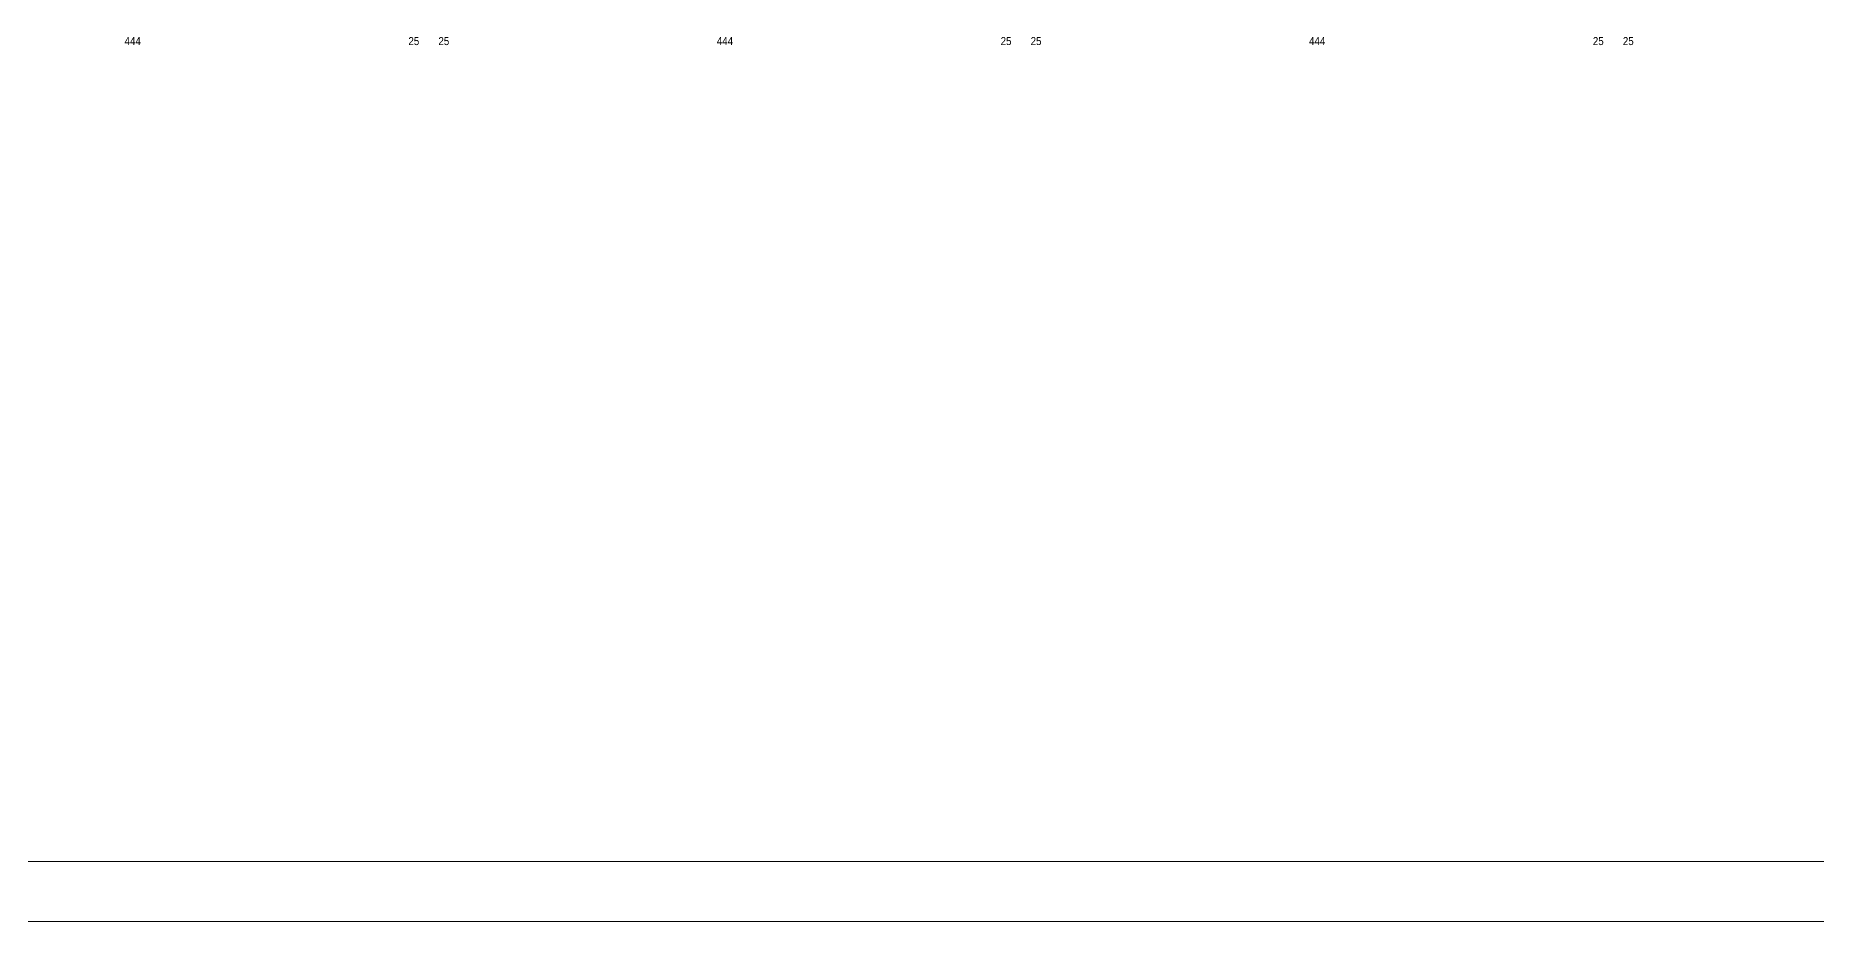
# Model space of a CAD drawing. Header units: millimetres. Extents: x 3 to 479, y -191 to 120.
# Drawn here: x 132.49 to 162.17, y 75.3 to 90.06 of the extents above; entities that cross this region are included whole.
import ezdxf
from ezdxf.enums import TextEntityAlignment as Align

# ---------------------------------------------------------------- set-up
doc = ezdxf.new("R2010")
doc.units = ezdxf.units.MM
for name, color, linetype, lineweight in [('ALZ_COT_TEXTOS_ESTRIBOS', 122, 'Continuous', 0), ('RECUAD_LIMITES', 2, 'Continuous', 0), ('RECUAD_MARCO', 1, 'Continuous', 20)]:
    doc.layers.add(name, color=color, linetype=linetype, lineweight=lineweight)
doc.styles.add('CYPETXT_romans', font='arial.ttf', dxfattribs={"height": 0.2})

msp = doc.modelspace()

# ---------------------------------------------------------------- linework, layer by layer
at = {"layer": 'RECUAD_LIMITES'}
msp.add_lwpolyline([(100.33093, 75.29684), (254.63093, 75.29684), (254.63093, 113.99684), (100.33093, 113.99684), (100.33093, 75.29684)], close=True, dxfattribs=at)
at = {"layer": 'RECUAD_MARCO'}
msp.add_lwpolyline([(102.83093, 76.29684), (253.63093, 76.29684), (253.63093, 112.99684), (102.83093, 112.99684), (102.83093, 76.29684)], close=True, dxfattribs=at)

# ---------------------------------------------------------------- texts
at = {"layer": 'ALZ_COT_TEXTOS_ESTRIBOS', "style": 'CYPETXT_romans', "width": 0.872274}
for s, p in [('444', (134.10854, 90.03441)), ('25', (138.79354, 90.03441)), ('25', (139.29354, 90.03441)), ('444', (143.97854, 90.03441)), ('25', (148.66354, 90.03441)), ('25', (149.16354, 90.03441)), ('444', (153.84854, 90.03441)), ('25', (158.53354, 90.03441)), ('25', (159.03354, 90.03441))]:
    msp.add_text(s, height=0.133333, dxfattribs=at).set_placement(p, align=Align.TOP_CENTER)

doc.saveas('drawing.dxf')
